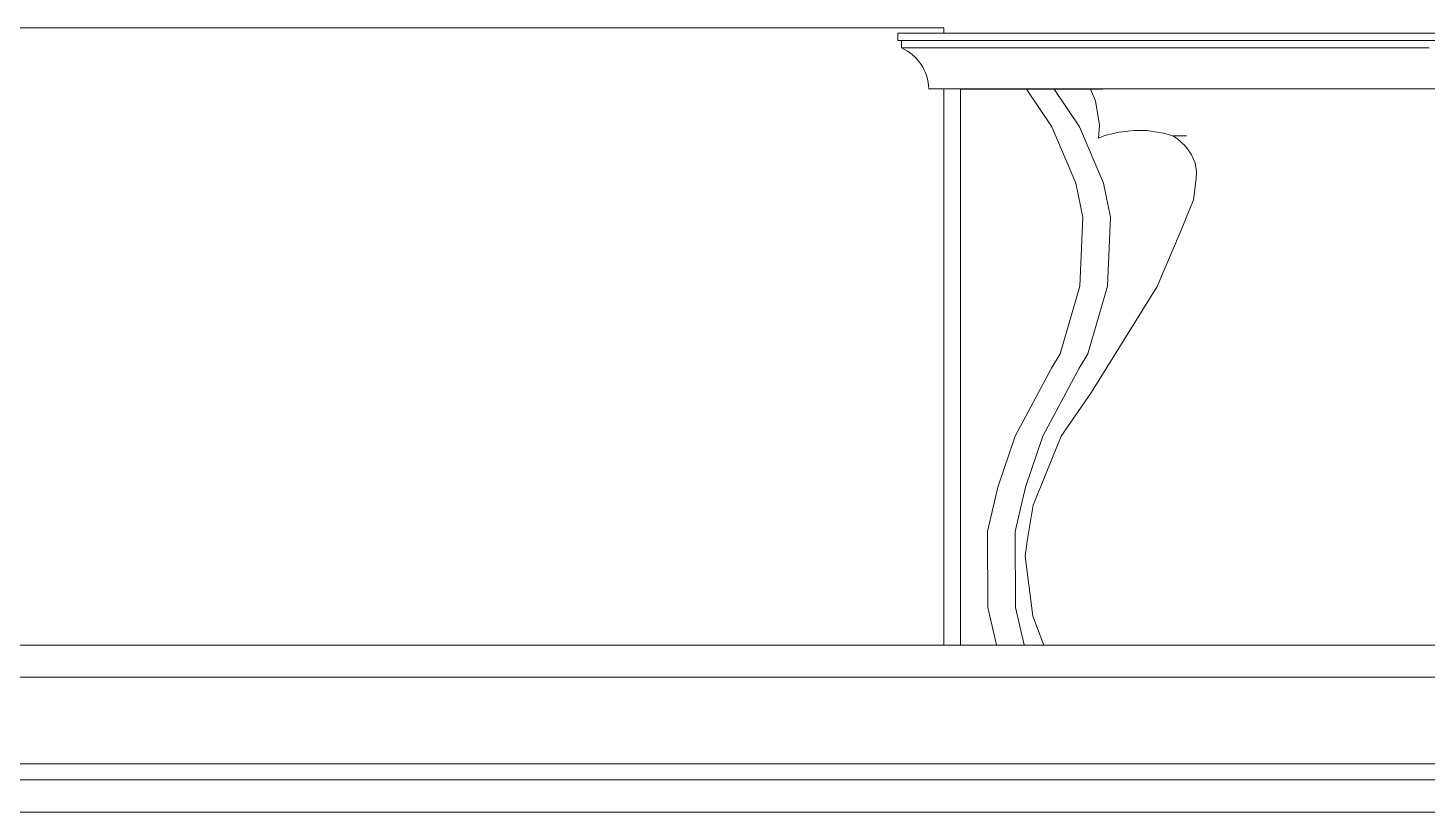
# Model space of a CAD drawing. Header units: millimetres. Extents: x 1177761 to 1329492, y 746793 to 827002.
# Drawn here: x 1205310 to 1206066, y 818775 to 819198 of the extents above; entities that cross this region are included whole.
import ezdxf

# ---------------------------------------------------------------- set-up
doc = ezdxf.new("R2010")
doc.units = ezdxf.units.MM
doc.layers.add('wall', color=5, linetype='Continuous', lineweight=30)

msp = doc.modelspace()

# ---------------------------------------------------------------- linework, layer by layer
at = {"layer": 'wall', "color": 250, "lineweight": 20, "ltscale": 50}
for p, q in [((1204809.98, 819197.83), (1205392.68, 819197.83)), ((1205392.68, 819197.83), (1205804.4, 819197.83)), ((1205779.59, 819194.96), (1205779.59, 819191.01)), ((1205826.16, 819194.96), (1205779.59, 819194.96)), ((1205804.4, 819194.96), (1205804.4, 819197.83)), ((1205873.15, 819194.96), (1205826.16, 819194.96)), ((1205920.53, 819194.96), (1205873.15, 819194.96)), ((1205968.28, 819194.96), (1205920.53, 819194.96)), ((1206016.39, 819194.96), (1205968.28, 819194.96)), ((1206064.82, 819194.96), (1206016.39, 819194.96)), ((1206113.58, 819194.96), (1206064.82, 819194.96)), ((1205826.16, 819191.01), (1205779.59, 819191.01)), ((1205781.56, 819191.01), (1205781.56, 819187.06)), ((1205828.05, 819187.06), (1205781.56, 819187.06)), ((1205873.15, 819191.01), (1205826.16, 819191.01)), ((1205874.94, 819187.06), (1205828.05, 819187.06)), ((1205920.53, 819191.01), (1205873.15, 819191.01)), ((1205922.23, 819187.06), (1205874.94, 819187.06)), ((1205968.28, 819191.01), (1205920.53, 819191.01)), ((1205969.89, 819187.06), (1205922.23, 819187.06)), ((1206016.39, 819191.01), (1205968.28, 819191.01)), ((1206017.91, 819187.06), (1205969.89, 819187.06)), ((1206064.82, 819191.01), (1206016.39, 819191.01)), ((1206066.25, 819187.06), (1206017.91, 819187.06)), ((1206113.58, 819191.01), (1206064.82, 819191.01)), ((1205834.63, 819164.96), (1205796.23, 819164.96)), ((1205804.4, 818864.83), (1205804.4, 819164.96)), ((1205813.37, 818864.94), (1205813.37, 819164.83)), ((1205813.37, 819164.83), (1205849, 819164.83)), ((1205881.21, 819164.96), (1205834.63, 819164.96)), ((1205849, 819164.83), (1205862.69, 819144.56)), ((1205863.92, 819164.83), (1205849, 819164.83)), ((1205863.92, 819164.83), (1205883.44, 819164.83)), ((1205863.92, 819164.83), (1205877.61, 819144.56)), ((1205928.19, 819164.96), (1205881.21, 819164.96)), ((1205883.44, 819164.83), (1205886.12, 819158.53)), ((1205890.22, 819164.83), (1205883.44, 819164.83)), ((1205975.53, 819164.96), (1205928.19, 819164.96)), ((1206023.22, 819164.96), (1205975.53, 819164.96)), ((1206071.25, 819164.96), (1206023.22, 819164.96)), ((1205886.12, 819158.53), (1205888.33, 819145.46)), ((1205862.69, 819144.56), (1205875.63, 819114.1)), ((1205877.61, 819144.56), (1205890.55, 819114.1)), ((1205888.33, 819145.46), (1205887.77, 819138.39)), ((1205887.77, 819138.39), (1205891.31, 819139.76)), ((1205891.31, 819139.76), (1205898.94, 819141.58)), ((1205898.94, 819141.58), (1205906.9, 819142.44)), ((1205906.9, 819142.44), (1205914.96, 819142.3)), ((1205913.93, 819142.44), (1205906.9, 819142.44)), ((1205914.96, 819142.3), (1205922.85, 819141.17)), ((1205922.85, 819141.17), (1205927.98, 819139.73)), ((1205927.98, 819139.73), (1205930.51, 819138.06)), ((1205935.21, 819139.73), (1205927.98, 819139.73)), ((1205930.51, 819138.06), (1205934.68, 819134.14)), ((1205934.68, 819134.14), (1205937.84, 819129.77)), ((1205937.84, 819129.77), (1205939.87, 819125.08)), ((1205939.87, 819125.08), (1205940.73, 819120.2)), ((1205940.41, 819116.38), (1205938.97, 819105.14)), ((1205940.73, 819120.2), (1205940.41, 819116.38)), ((1205875.63, 819114.1), (1205879.39, 819095.7)), ((1205890.55, 819114.1), (1205894.32, 819095.7)), ((1205938.97, 819105.14), (1205932.48, 819088.7)), ((1205879.39, 819095.7), (1205877.81, 819058.51)), ((1205894.32, 819095.7), (1205892.74, 819058.51)), ((1205932.48, 819088.7), (1205919.47, 819058.36)), ((1205877.81, 819058.51), (1205867.17, 819022.09)), ((1205892.74, 819058.51), (1205882.09, 819022.09)), ((1205919.47, 819058.36), (1205884.1, 819001.27)), ((1205867.17, 819022.09), (1205862.47, 819014.36)), ((1205882.09, 819022.09), (1205877.39, 819014.36)), ((1205862.47, 819014.36), (1205842.94, 818977.56)), ((1205877.39, 819014.36), (1205857.86, 818977.56)), ((1205884.1, 819001.27), (1205867.75, 818977.62)), ((1205842.94, 818977.56), (1205833.43, 818950.04)), ((1205857.86, 818977.56), (1205848.35, 818950.04)), ((1205867.75, 818977.62), (1205852.5, 818940.32)), ((1205833.43, 818950.04), (1205828, 818926.11)), ((1205848.35, 818950.04), (1205842.92, 818926.11)), ((1205852.5, 818940.32), (1205849.42, 818921.02)), ((1205828, 818926.11), (1205828.15, 818885.24)), ((1205842.92, 818926.11), (1205843.07, 818885.24)), ((1205849.42, 818921.02), (1205848.2, 818912.92)), ((1205848.2, 818912.92), (1205852.34, 818880.52)), ((1205828.15, 818885.24), (1205832.84, 818865.08)), ((1205843.07, 818885.24), (1205847.76, 818865.08)), ((1205852.34, 818880.52), (1205858.33, 818864.83)), ((1206811.3, 818864.81), (1203808.79, 818864.81)), ((1206811.3, 818847.51), (1203808.79, 818847.51)), ((1206811.3, 818800.77), (1203853.79, 818800.77)), ((1206811.3, 818792.12), (1203853.79, 818792.12)), ((1206811.3, 818774.81), (1203871.07, 818774.81))]:
    msp.add_line(p, q, dxfattribs=at)
msp.add_arc((1205771.76, 819164.63), 24.48, 0.75452, 66.38831, dxfattribs=at)

doc.saveas('drawing.dxf')
